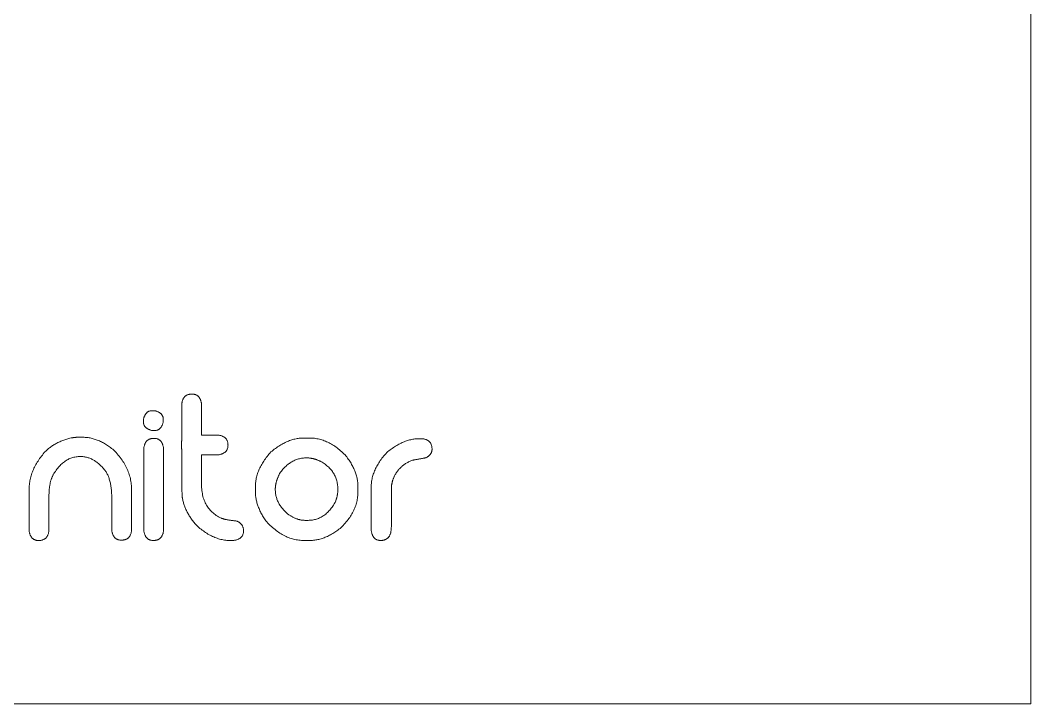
# Model space of a CAD drawing. Header units: metres. Extents: x -2538 to 7610, y -1082 to -498.
# Drawn here: x 284 to 367.6, y -1081.9 to -1025.3 of the extents above; entities that cross this region are included whole.
import ezdxf

# ---------------------------------------------------------------- set-up
doc = ezdxf.new("R2010")
doc.units = ezdxf.units.M
doc.linetypes.add('AUSGEZOGEN', pattern=[0])
doc.layers.add('Standard', color=7, linetype='AUSGEZOGEN', lineweight=25)

msp = doc.modelspace()

# ---------------------------------------------------------------- linework, layer by layer
at = {"layer": 'Standard', "color": 7, "linetype": 'AUSGEZOGEN', "lineweight": 13}
for points in [[(-194.443, -1081.873), (367.557, -1081.873), (367.557, -519.873), (-194.443, -519.873), (-194.443, -1081.873)], [(298.197, -1056.254), (298.242, -1056.255), (298.286, -1056.258), (298.328, -1056.262), (298.369, -1056.269), (298.409, -1056.277), (298.448, -1056.288), (298.485, -1056.3), (298.521, -1056.314), (298.556, -1056.33), (298.589, -1056.348), (298.621, -1056.368), (298.652, -1056.39), (298.682, -1056.413), (298.71, -1056.439), (298.737, -1056.466), (298.763, -1056.495), (298.788, -1056.526), (298.811, -1056.559), (298.833, -1056.594), (298.853, -1056.631), (298.873, -1056.669), (298.891, -1056.71), (298.908, -1056.752), (298.923, -1056.797), (298.938, -1056.843), (298.951, -1056.891), (298.963, -1056.941), (298.973, -1056.992), (298.982, -1057.046), (298.99, -1057.102), (298.99, -1057.11), (298.99, -1057.134), (298.99, -1057.173), (298.99, -1057.225), (298.99, -1057.29), (298.99, -1057.366), (298.99, -1057.452), (298.99, -1057.548), (298.99, -1057.651), (298.99, -1057.761), (298.99, -1057.877), (298.99, -1057.997), (298.99, -1058.12), (298.99, -1058.246), (298.99, -1058.373), (298.99, -1058.5), (298.99, -1058.626), (298.99, -1058.749), (298.99, -1058.87), (298.99, -1058.985), (298.99, -1059.095), (298.99, -1059.199), (298.99, -1059.294), (298.99, -1059.38), (298.99, -1059.456), (298.99, -1059.521), (298.99, -1059.573), (298.99, -1059.612), (298.99, -1059.636), (298.99, -1059.645), (298.995, -1059.645), (299.007, -1059.645), (299.028, -1059.645), (299.055, -1059.645), (299.089, -1059.645), (299.13, -1059.645), (299.175, -1059.645), (299.225, -1059.645), (299.28, -1059.645), (299.338, -1059.645), (299.398, -1059.645), (299.462, -1059.645), (299.527, -1059.645), (299.593, -1059.645), (299.66, -1059.645), (299.727, -1059.645), (299.793, -1059.645), (299.858, -1059.645), (299.922, -1059.645), (299.983, -1059.645), (300.041, -1059.645), (300.095, -1059.645), (300.145, -1059.645), (300.191, -1059.645), (300.231, -1059.645), (300.265, -1059.645), (300.292, -1059.645), (300.313, -1059.645), (300.326, -1059.645), (300.33, -1059.645), (300.386, -1059.651), (300.439, -1059.659), (300.491, -1059.669), (300.541, -1059.68), (300.589, -1059.693), (300.635, -1059.707), (300.679, -1059.722), (300.722, -1059.74), (300.762, -1059.758), (300.801, -1059.778), (300.838, -1059.8), (300.872, -1059.823), (300.905, -1059.847), (300.936, -1059.873), (300.966, -1059.901), (300.993, -1059.93), (301.018, -1059.96), (301.042, -1059.992), (301.064, -1060.026), (301.083, -1060.061), (301.101, -1060.097), (301.117, -1060.135), (301.131, -1060.175), (301.144, -1060.215), (301.154, -1060.258), (301.163, -1060.302), (301.169, -1060.347), (301.174, -1060.394), (301.177, -1060.442), (301.178, -1060.492), (301.177, -1060.537), (301.174, -1060.581), (301.169, -1060.623), (301.163, -1060.664), (301.154, -1060.704), (301.144, -1060.743), (301.131, -1060.78), (301.117, -1060.816), (301.101, -1060.851), (301.083, -1060.884), (301.064, -1060.916), (301.042, -1060.947), (301.018, -1060.977), (300.993, -1061.005), (300.966, -1061.032), (300.936, -1061.058), (300.905, -1061.083), (300.872, -1061.106), (300.838, -1061.128), (300.801, -1061.149), (300.762, -1061.168), (300.722, -1061.186), (300.679, -1061.203), (300.635, -1061.219), (300.589, -1061.233), (300.541, -1061.246), (300.491, -1061.258), (300.439, -1061.268), (300.386, -1061.277), (300.33, -1061.285), (300.326, -1061.285), (300.313, -1061.285), (300.292, -1061.285), (300.265, -1061.285), (300.231, -1061.285), (300.191, -1061.285), (300.145, -1061.285), (300.095, -1061.285), (300.041, -1061.285), (299.983, -1061.285), (299.922, -1061.285), (299.858, -1061.285), (299.793, -1061.285), (299.727, -1061.285), (299.66, -1061.285), (299.593, -1061.285), (299.527, -1061.285), (299.462, -1061.285), (299.398, -1061.285), (299.338, -1061.285), (299.28, -1061.285), (299.225, -1061.285), (299.175, -1061.285), (299.13, -1061.285), (299.089, -1061.285), (299.055, -1061.285), (299.028, -1061.285), (299.007, -1061.285), (298.995, -1061.285), (298.99, -1061.285), (298.99, -1061.293), (298.99, -1061.316), (298.99, -1061.353), (298.99, -1061.403), (298.99, -1061.465), (298.99, -1061.538), (298.99, -1061.621), (298.99, -1061.712), (298.99, -1061.811), (298.99, -1061.916), (298.99, -1062.027), (298.99, -1062.142), (298.99, -1062.26), (298.99, -1062.38), (298.99, -1062.502), (298.99, -1062.623), (298.99, -1062.744), (298.99, -1062.862), (298.99, -1062.977), (298.99, -1063.088), (298.99, -1063.193), (298.99, -1063.292), (298.99, -1063.383), (298.99, -1063.466), (298.99, -1063.539), (298.99, -1063.601), (298.99, -1063.651), (298.99, -1063.688), (298.99, -1063.711), (298.99, -1063.719), (298.992, -1063.854), (298.997, -1063.986), (299.006, -1064.115), (299.019, -1064.241), (299.035, -1064.364), (299.055, -1064.484), (299.078, -1064.602), (299.105, -1064.717), (299.135, -1064.828), (299.169, -1064.937), (299.207, -1065.043), (299.248, -1065.146), (299.293, -1065.246), (299.341, -1065.344), (299.393, -1065.438), (299.449, -1065.53), (299.508, -1065.618), (299.571, -1065.704), (299.637, -1065.787), (299.707, -1065.867), (299.781, -1065.944), (299.858, -1066.018), (299.938, -1066.089), (300.023, -1066.158), (300.11, -1066.223), (300.202, -1066.286), (300.297, -1066.346), (300.395, -1066.403), (300.498, -1066.457), (300.603, -1066.508), (300.628, -1066.519), (300.653, -1066.529), (300.68, -1066.54), (300.708, -1066.55), (300.738, -1066.56), (300.769, -1066.57), (300.801, -1066.58), (300.834, -1066.59), (300.868, -1066.599), (300.904, -1066.608), (300.941, -1066.617), (300.98, -1066.626), (301.019, -1066.635), (301.06, -1066.643), (301.102, -1066.651), (301.146, -1066.66), (301.191, -1066.667), (301.237, -1066.675), (301.284, -1066.683), (301.333, -1066.69), (301.383, -1066.697), (301.434, -1066.704), (301.486, -1066.711), (301.54, -1066.718), (301.595, -1066.724), (301.651, -1066.731), (301.708, -1066.737), (301.767, -1066.743), (301.827, -1066.748), (301.889, -1066.754), (301.926, -1066.77), (301.963, -1066.787), (301.998, -1066.805), (302.032, -1066.824), (302.064, -1066.843), (302.095, -1066.863), (302.125, -1066.884), (302.154, -1066.906), (302.181, -1066.928), (302.208, -1066.952), (302.232, -1066.975), (302.256, -1067), (302.278, -1067.026), (302.299, -1067.052), (302.319, -1067.079), (302.338, -1067.106), (302.355, -1067.135), (302.371, -1067.164), (302.386, -1067.194), (302.399, -1067.225), (302.411, -1067.256), (302.422, -1067.289), (302.432, -1067.322), (302.44, -1067.356), (302.447, -1067.39), (302.453, -1067.425), (302.457, -1067.462), (302.46, -1067.498), (302.462, -1067.536), (302.463, -1067.574), (302.462, -1067.619), (302.459, -1067.663), (302.454, -1067.705), (302.448, -1067.746), (302.439, -1067.786), (302.429, -1067.825), (302.417, -1067.862), (302.403, -1067.898), (302.386, -1067.933), (302.369, -1067.966), (302.349, -1067.998), (302.327, -1068.029), (302.304, -1068.059), (302.278, -1068.087), (302.251, -1068.114), (302.222, -1068.14), (302.191, -1068.165), (302.158, -1068.188), (302.123, -1068.21), (302.086, -1068.231), (302.047, -1068.25), (302.007, -1068.268), (301.965, -1068.285), (301.92, -1068.301), (301.874, -1068.315), (301.826, -1068.328), (301.776, -1068.34), (301.724, -1068.35), (301.671, -1068.359), (301.615, -1068.367), (301.614, -1068.367), (301.612, -1068.367), (301.609, -1068.367), (301.605, -1068.367), (301.599, -1068.367), (301.592, -1068.367), (301.585, -1068.367), (301.577, -1068.367), (301.568, -1068.367), (301.558, -1068.367), (301.549, -1068.367), (301.538, -1068.367), (301.528, -1068.367), (301.517, -1068.367), (301.506, -1068.367), (301.495, -1068.367), (301.484, -1068.367), (301.473, -1068.367), (301.463, -1068.367), (301.453, -1068.367), (301.444, -1068.367), (301.435, -1068.367), (301.427, -1068.367), (301.419, -1068.367), (301.413, -1068.367), (301.407, -1068.367), (301.403, -1068.367), (301.399, -1068.367), (301.397, -1068.367), (301.396, -1068.367), (301.294, -1068.366), (301.191, -1068.361), (301.089, -1068.354), (300.988, -1068.343), (300.887, -1068.33), (300.786, -1068.314), (300.686, -1068.294), (300.586, -1068.272), (300.487, -1068.247), (300.388, -1068.218), (300.289, -1068.187), (300.191, -1068.153), (300.093, -1068.116), (299.996, -1068.075), (299.899, -1068.032), (299.803, -1067.986), (299.707, -1067.937), (299.611, -1067.885), (299.516, -1067.83), (299.422, -1067.772), (299.327, -1067.711), (299.233, -1067.647), (299.14, -1067.58), (299.047, -1067.51), (298.954, -1067.437), (298.862, -1067.361), (298.771, -1067.282), (298.679, -1067.2), (298.588, -1067.115), (298.498, -1067.027), (298.438, -1066.957), (298.38, -1066.886), (298.323, -1066.815), (298.268, -1066.744), (298.215, -1066.672), (298.163, -1066.601), (298.113, -1066.529), (298.065, -1066.457), (298.018, -1066.385), (297.972, -1066.313), (297.929, -1066.241), (297.887, -1066.169), (297.846, -1066.096), (297.807, -1066.023), (297.77, -1065.951), (297.734, -1065.878), (297.7, -1065.805), (297.668, -1065.731), (297.637, -1065.658), (297.608, -1065.584), (297.58, -1065.51), (297.554, -1065.437), (297.53, -1065.363), (297.507, -1065.288), (297.486, -1065.214), (297.466, -1065.139), (297.448, -1065.065), (297.432, -1064.99), (297.417, -1064.915), (297.404, -1064.84), (297.401, -1064.797), (297.397, -1064.754), (297.394, -1064.71), (297.391, -1064.666), (297.387, -1064.622), (297.384, -1064.577), (297.382, -1064.533), (297.379, -1064.488), (297.376, -1064.442), (297.374, -1064.396), (297.371, -1064.35), (297.369, -1064.304), (297.367, -1064.257), (297.365, -1064.21), (297.363, -1064.163), (297.361, -1064.116), (297.36, -1064.068), (297.358, -1064.02), (297.357, -1063.971), (297.356, -1063.922), (297.354, -1063.873), (297.353, -1063.824), (297.352, -1063.774), (297.352, -1063.724), (297.351, -1063.674), (297.351, -1063.623), (297.35, -1063.572), (297.35, -1063.521), (297.35, -1063.47), (297.35, -1063.418), (297.35, -1063.41), (297.35, -1063.387), (297.35, -1063.351), (297.35, -1063.301), (297.35, -1063.24), (297.35, -1063.168), (297.35, -1063.086), (297.35, -1062.996), (297.35, -1062.898), (297.35, -1062.794), (297.35, -1062.685), (297.35, -1062.571), (297.35, -1062.454), (297.35, -1062.335), (297.35, -1062.215), (297.35, -1062.095), (297.35, -1061.976), (297.35, -1061.859), (297.35, -1061.745), (297.35, -1061.636), (297.35, -1061.532), (297.35, -1061.434), (297.35, -1061.344), (297.35, -1061.262), (297.35, -1061.19), (297.35, -1061.129), (297.35, -1061.079), (297.35, -1061.042), (297.35, -1061.02), (297.35, -1061.012), (297.35, -1060.988), (297.349, -1060.965), (297.349, -1060.942), (297.349, -1060.92), (297.349, -1060.898), (297.348, -1060.876), (297.348, -1060.855), (297.348, -1060.834), (297.347, -1060.813), (297.346, -1060.793), (297.346, -1060.773), (297.345, -1060.754), (297.344, -1060.735), (297.344, -1060.716), (297.343, -1060.697), (297.342, -1060.679), (297.341, -1060.662), (297.34, -1060.644), (297.338, -1060.627), (297.337, -1060.611), (297.336, -1060.594), (297.335, -1060.579), (297.333, -1060.563), (297.332, -1060.548), (297.33, -1060.533), (297.329, -1060.519), (297.327, -1060.505), (297.326, -1060.491), (297.324, -1060.478), (297.322, -1060.465), (297.324, -1060.452), (297.326, -1060.439), (297.327, -1060.425), (297.329, -1060.411), (297.33, -1060.397), (297.332, -1060.382), (297.333, -1060.367), (297.335, -1060.351), (297.336, -1060.335), (297.337, -1060.319), (297.338, -1060.302), (297.34, -1060.286), (297.341, -1060.268), (297.342, -1060.251), (297.343, -1060.232), (297.344, -1060.214), (297.344, -1060.195), (297.345, -1060.176), (297.346, -1060.157), (297.346, -1060.137), (297.347, -1060.116), (297.348, -1060.096), (297.348, -1060.075), (297.348, -1060.054), (297.349, -1060.032), (297.349, -1060.01), (297.349, -1059.987), (297.349, -1059.965), (297.35, -1059.942), (297.35, -1059.918), (297.35, -1059.909), (297.35, -1059.882), (297.35, -1059.839), (297.35, -1059.781), (297.35, -1059.709), (297.35, -1059.625), (297.35, -1059.53), (297.35, -1059.424), (297.35, -1059.31), (297.35, -1059.188), (297.35, -1059.06), (297.35, -1058.927), (297.35, -1058.79), (297.35, -1058.65), (297.35, -1058.51), (297.35, -1058.369), (297.35, -1058.23), (297.35, -1058.093), (297.35, -1057.96), (297.35, -1057.832), (297.35, -1057.71), (297.35, -1057.596), (297.35, -1057.49), (297.35, -1057.395), (297.35, -1057.31), (297.35, -1057.238), (297.35, -1057.18), (297.35, -1057.137), (297.35, -1057.111), (297.35, -1057.102), (297.356, -1057.046), (297.364, -1056.992), (297.374, -1056.941), (297.385, -1056.891), (297.398, -1056.843), (297.412, -1056.797), (297.427, -1056.752), (297.445, -1056.71), (297.463, -1056.669), (297.483, -1056.631), (297.505, -1056.594), (297.528, -1056.559), (297.552, -1056.526), (297.578, -1056.495), (297.606, -1056.466), (297.635, -1056.439), (297.665, -1056.413), (297.697, -1056.39), (297.731, -1056.368), (297.766, -1056.348), (297.802, -1056.33), (297.84, -1056.314), (297.88, -1056.3), (297.92, -1056.288), (297.963, -1056.277), (298.007, -1056.269), (298.052, -1056.262), (298.099, -1056.258), (298.147, -1056.255), (298.197, -1056.254)], [(294.895, -1057.628), (294.896, -1057.628), (294.898, -1057.628), (294.902, -1057.628), (294.906, -1057.628), (294.912, -1057.628), (294.918, -1057.628), (294.926, -1057.628), (294.934, -1057.628), (294.943, -1057.628), (294.952, -1057.628), (294.962, -1057.628), (294.972, -1057.628), (294.983, -1057.628), (294.994, -1057.628), (295.005, -1057.628), (295.016, -1057.628), (295.027, -1057.628), (295.037, -1057.628), (295.048, -1057.628), (295.057, -1057.628), (295.067, -1057.628), (295.076, -1057.628), (295.084, -1057.628), (295.091, -1057.628), (295.098, -1057.628), (295.104, -1057.628), (295.108, -1057.628), (295.111, -1057.628), (295.113, -1057.628), (295.114, -1057.628), (295.161, -1057.641), (295.206, -1057.654), (295.249, -1057.668), (295.291, -1057.683), (295.331, -1057.699), (295.37, -1057.715), (295.407, -1057.733), (295.443, -1057.751), (295.477, -1057.769), (295.509, -1057.789), (295.54, -1057.809), (295.569, -1057.83), (295.597, -1057.852), (295.623, -1057.875), (295.647, -1057.898), (295.67, -1057.922), (295.692, -1057.947), (295.711, -1057.972), (295.73, -1057.999), (295.746, -1058.026), (295.761, -1058.054), (295.775, -1058.082), (295.786, -1058.112), (295.797, -1058.142), (295.805, -1058.173), (295.812, -1058.205), (295.818, -1058.237), (295.822, -1058.27), (295.824, -1058.304), (295.825, -1058.339), (295.825, -1058.34), (295.825, -1058.342), (295.825, -1058.345), (295.825, -1058.35), (295.825, -1058.355), (295.825, -1058.362), (295.825, -1058.369), (295.825, -1058.377), (295.825, -1058.386), (295.825, -1058.396), (295.825, -1058.406), (295.825, -1058.416), (295.825, -1058.427), (295.825, -1058.437), (295.825, -1058.448), (295.825, -1058.459), (295.825, -1058.47), (295.825, -1058.481), (295.825, -1058.491), (295.825, -1058.501), (295.825, -1058.51), (295.825, -1058.519), (295.825, -1058.527), (295.825, -1058.535), (295.825, -1058.541), (295.825, -1058.547), (295.825, -1058.552), (295.825, -1058.555), (295.825, -1058.557), (295.825, -1058.558), (295.812, -1058.604), (295.799, -1058.649), (295.785, -1058.693), (295.77, -1058.735), (295.754, -1058.775), (295.738, -1058.814), (295.72, -1058.851), (295.702, -1058.886), (295.684, -1058.92), (295.664, -1058.953), (295.644, -1058.983), (295.623, -1059.013), (295.601, -1059.04), (295.578, -1059.066), (295.555, -1059.091), (295.531, -1059.114), (295.506, -1059.135), (295.481, -1059.155), (295.454, -1059.173), (295.427, -1059.19), (295.399, -1059.205), (295.371, -1059.218), (295.341, -1059.23), (295.311, -1059.24), (295.28, -1059.249), (295.249, -1059.256), (295.216, -1059.261), (295.183, -1059.265), (295.149, -1059.268), (295.114, -1059.269), (295.113, -1059.269), (295.111, -1059.269), (295.108, -1059.269), (295.104, -1059.269), (295.098, -1059.269), (295.091, -1059.269), (295.084, -1059.269), (295.076, -1059.269), (295.067, -1059.269), (295.057, -1059.269), (295.048, -1059.269), (295.037, -1059.269), (295.027, -1059.269), (295.016, -1059.269), (295.005, -1059.269), (294.994, -1059.269), (294.983, -1059.269), (294.972, -1059.269), (294.962, -1059.269), (294.952, -1059.269), (294.943, -1059.269), (294.934, -1059.269), (294.926, -1059.269), (294.918, -1059.269), (294.912, -1059.269), (294.906, -1059.269), (294.902, -1059.269), (294.898, -1059.269), (294.896, -1059.269), (294.895, -1059.269), (294.849, -1059.256), (294.804, -1059.242), (294.76, -1059.228), (294.718, -1059.213), (294.678, -1059.198), (294.639, -1059.181), (294.602, -1059.164), (294.567, -1059.146), (294.533, -1059.127), (294.5, -1059.108), (294.47, -1059.087), (294.44, -1059.066), (294.413, -1059.044), (294.387, -1059.022), (294.362, -1058.999), (294.339, -1058.975), (294.318, -1058.95), (294.298, -1058.924), (294.28, -1058.898), (294.263, -1058.871), (294.248, -1058.843), (294.235, -1058.814), (294.223, -1058.785), (294.213, -1058.755), (294.204, -1058.724), (294.197, -1058.692), (294.192, -1058.66), (294.188, -1058.626), (294.185, -1058.592), (294.184, -1058.558), (294.184, -1058.557), (294.184, -1058.555), (294.184, -1058.552), (294.184, -1058.547), (294.184, -1058.541), (294.184, -1058.535), (294.184, -1058.527), (294.184, -1058.519), (294.184, -1058.51), (294.184, -1058.501), (294.184, -1058.491), (294.184, -1058.481), (294.184, -1058.47), (294.184, -1058.459), (294.184, -1058.448), (294.184, -1058.437), (294.184, -1058.427), (294.184, -1058.416), (294.184, -1058.406), (294.184, -1058.396), (294.184, -1058.386), (294.184, -1058.377), (294.184, -1058.369), (294.184, -1058.362), (294.184, -1058.355), (294.184, -1058.35), (294.184, -1058.345), (294.184, -1058.342), (294.184, -1058.34), (294.184, -1058.339), (294.197, -1058.292), (294.211, -1058.247), (294.225, -1058.204), (294.24, -1058.162), (294.256, -1058.122), (294.272, -1058.083), (294.289, -1058.046), (294.307, -1058.01), (294.326, -1057.976), (294.345, -1057.944), (294.366, -1057.913), (294.387, -1057.884), (294.409, -1057.856), (294.431, -1057.83), (294.454, -1057.806), (294.479, -1057.783), (294.503, -1057.761), (294.529, -1057.742), (294.555, -1057.724), (294.582, -1057.707), (294.61, -1057.692), (294.639, -1057.678), (294.668, -1057.667), (294.698, -1057.656), (294.729, -1057.648), (294.761, -1057.641), (294.794, -1057.635), (294.827, -1057.631), (294.861, -1057.629), (294.895, -1057.628)], [(288.723, -1059.829), (288.724, -1059.829), (288.729, -1059.829), (288.736, -1059.829), (288.747, -1059.829), (288.759, -1059.829), (288.774, -1059.829), (288.79, -1059.829), (288.809, -1059.829), (288.829, -1059.829), (288.85, -1059.829), (288.873, -1059.829), (288.896, -1059.829), (288.92, -1059.829), (288.944, -1059.829), (288.969, -1059.829), (288.993, -1059.829), (289.018, -1059.829), (289.042, -1059.829), (289.065, -1059.829), (289.087, -1059.829), (289.108, -1059.829), (289.128, -1059.829), (289.147, -1059.829), (289.164, -1059.829), (289.178, -1059.829), (289.191, -1059.829), (289.201, -1059.829), (289.209, -1059.829), (289.213, -1059.829), (289.215, -1059.829), (289.296, -1059.83), (289.378, -1059.834), (289.46, -1059.84), (289.542, -1059.848), (289.625, -1059.859), (289.707, -1059.872), (289.79, -1059.887), (289.872, -1059.904), (289.955, -1059.924), (290.038, -1059.947), (290.121, -1059.972), (290.205, -1059.999), (290.288, -1060.028), (290.372, -1060.06), (290.456, -1060.094), (290.539, -1060.13), (290.624, -1060.169), (290.708, -1060.211), (290.792, -1060.254), (290.877, -1060.3), (290.961, -1060.348), (291.046, -1060.399), (291.131, -1060.452), (291.216, -1060.507), (291.302, -1060.565), (291.387, -1060.625), (291.473, -1060.687), (291.558, -1060.752), (291.644, -1060.819), (291.73, -1060.889), (291.827, -1060.99), (291.921, -1061.091), (292.011, -1061.194), (292.098, -1061.296), (292.182, -1061.4), (292.262, -1061.504), (292.339, -1061.608), (292.413, -1061.713), (292.483, -1061.819), (292.551, -1061.926), (292.615, -1062.032), (292.675, -1062.14), (292.733, -1062.248), (292.787, -1062.357), (292.838, -1062.466), (292.885, -1062.576), (292.93, -1062.686), (292.971, -1062.798), (293.008, -1062.909), (293.043, -1063.021), (293.074, -1063.134), (293.102, -1063.248), (293.127, -1063.362), (293.148, -1063.476), (293.166, -1063.592), (293.181, -1063.708), (293.192, -1063.824), (293.2, -1063.941), (293.205, -1064.059), (293.207, -1064.177), (293.207, -1064.188), (293.207, -1064.219), (293.207, -1064.27), (293.207, -1064.339), (293.207, -1064.424), (293.207, -1064.524), (293.207, -1064.638), (293.207, -1064.763), (293.207, -1064.899), (293.207, -1065.043), (293.207, -1065.195), (293.207, -1065.353), (293.207, -1065.516), (293.207, -1065.681), (293.207, -1065.848), (293.207, -1066.015), (293.207, -1066.18), (293.207, -1066.343), (293.207, -1066.501), (293.207, -1066.653), (293.207, -1066.798), (293.207, -1066.933), (293.207, -1067.059), (293.207, -1067.172), (293.207, -1067.272), (293.207, -1067.357), (293.207, -1067.426), (293.207, -1067.477), (293.207, -1067.509), (293.207, -1067.52), (293.2, -1067.573), (293.192, -1067.625), (293.183, -1067.675), (293.171, -1067.724), (293.159, -1067.77), (293.145, -1067.815), (293.129, -1067.858), (293.112, -1067.899), (293.093, -1067.938), (293.073, -1067.975), (293.052, -1068.011), (293.029, -1068.045), (293.004, -1068.076), (292.978, -1068.107), (292.951, -1068.135), (292.922, -1068.161), (292.891, -1068.186), (292.859, -1068.209), (292.826, -1068.23), (292.791, -1068.249), (292.754, -1068.266), (292.716, -1068.282), (292.677, -1068.295), (292.636, -1068.307), (292.594, -1068.317), (292.55, -1068.325), (292.504, -1068.332), (292.458, -1068.336), (292.409, -1068.339), (292.359, -1068.34), (292.314, -1068.339), (292.271, -1068.336), (292.228, -1068.332), (292.187, -1068.325), (292.147, -1068.317), (292.109, -1068.307), (292.072, -1068.295), (292.036, -1068.282), (292.001, -1068.266), (291.967, -1068.249), (291.935, -1068.23), (291.904, -1068.209), (291.875, -1068.186), (291.846, -1068.161), (291.819, -1068.135), (291.793, -1068.107), (291.769, -1068.076), (291.746, -1068.045), (291.724, -1068.011), (291.703, -1067.975), (291.684, -1067.938), (291.665, -1067.899), (291.649, -1067.858), (291.633, -1067.815), (291.619, -1067.77), (291.606, -1067.724), (291.594, -1067.675), (291.583, -1067.625), (291.574, -1067.573), (291.566, -1067.52), (291.566, -1067.511), (291.566, -1067.486), (291.566, -1067.447), (291.566, -1067.393), (291.566, -1067.327), (291.566, -1067.249), (291.566, -1067.161), (291.566, -1067.064), (291.566, -1066.958), (291.566, -1066.846), (291.566, -1066.728), (291.566, -1066.605), (291.566, -1066.479), (291.566, -1066.35), (291.566, -1066.221), (291.566, -1066.091), (291.566, -1065.963), (291.566, -1065.836), (291.566, -1065.714), (291.566, -1065.595), (291.566, -1065.483), (291.566, -1065.378), (291.566, -1065.28), (291.566, -1065.192), (291.566, -1065.114), (291.566, -1065.048), (291.566, -1064.995), (291.566, -1064.955), (291.566, -1064.93), (291.566, -1064.922), (291.566, -1064.809), (291.564, -1064.698), (291.56, -1064.59), (291.555, -1064.484), (291.549, -1064.379), (291.541, -1064.277), (291.532, -1064.178), (291.522, -1064.08), (291.51, -1063.985), (291.496, -1063.891), (291.482, -1063.8), (291.466, -1063.711), (291.448, -1063.624), (291.429, -1063.54), (291.409, -1063.457), (291.388, -1063.377), (291.364, -1063.299), (291.34, -1063.223), (291.314, -1063.149), (291.287, -1063.078), (291.258, -1063.008), (291.228, -1062.941), (291.197, -1062.876), (291.164, -1062.813), (291.13, -1062.753), (291.094, -1062.694), (291.057, -1062.638), (291.019, -1062.583), (290.979, -1062.531), (290.937, -1062.481), (290.879, -1062.412), (290.821, -1062.345), (290.762, -1062.28), (290.702, -1062.218), (290.642, -1062.158), (290.581, -1062.1), (290.52, -1062.045), (290.458, -1061.992), (290.396, -1061.941), (290.333, -1061.893), (290.27, -1061.847), (290.206, -1061.803), (290.141, -1061.762), (290.077, -1061.723), (290.011, -1061.687), (289.945, -1061.653), (289.879, -1061.621), (289.812, -1061.591), (289.745, -1061.564), (289.677, -1061.54), (289.608, -1061.517), (289.539, -1061.497), (289.47, -1061.48), (289.4, -1061.464), (289.329, -1061.451), (289.258, -1061.441), (289.187, -1061.432), (289.114, -1061.427), (289.042, -1061.423), (288.969, -1061.422), (288.878, -1061.424), (288.788, -1061.429), (288.699, -1061.437), (288.611, -1061.449), (288.525, -1061.464), (288.439, -1061.482), (288.355, -1061.504), (288.272, -1061.529), (288.19, -1061.558), (288.109, -1061.59), (288.029, -1061.625), (287.95, -1061.664), (287.873, -1061.706), (287.796, -1061.751), (287.721, -1061.8), (287.647, -1061.852), (287.574, -1061.907), (287.502, -1061.966), (287.431, -1062.028), (287.361, -1062.093), (287.293, -1062.162), (287.225, -1062.234), (287.159, -1062.31), (287.094, -1062.389), (287.03, -1062.471), (286.967, -1062.557), (286.905, -1062.646), (286.844, -1062.738), (286.785, -1062.834), (286.726, -1062.933), (286.703, -1062.973), (286.681, -1063.016), (286.659, -1063.06), (286.638, -1063.105), (286.618, -1063.152), (286.599, -1063.2), (286.58, -1063.25), (286.562, -1063.302), (286.545, -1063.354), (286.529, -1063.409), (286.514, -1063.465), (286.499, -1063.522), (286.485, -1063.581), (286.472, -1063.641), (286.46, -1063.703), (286.448, -1063.767), (286.438, -1063.832), (286.428, -1063.898), (286.419, -1063.966), (286.411, -1064.036), (286.403, -1064.106), (286.396, -1064.179), (286.39, -1064.253), (286.385, -1064.328), (286.381, -1064.405), (286.377, -1064.484), (286.375, -1064.564), (286.373, -1064.645), (286.371, -1064.728), (286.371, -1064.813), (286.371, -1064.821), (286.371, -1064.847), (286.371, -1064.889), (286.371, -1064.945), (286.371, -1065.015), (286.371, -1065.097), (286.371, -1065.19), (286.371, -1065.292), (286.371, -1065.403), (286.371, -1065.521), (286.371, -1065.646), (286.371, -1065.775), (286.371, -1065.908), (286.371, -1066.043), (286.371, -1066.18), (286.371, -1066.316), (286.371, -1066.452), (286.371, -1066.584), (286.371, -1066.714), (286.371, -1066.838), (286.371, -1066.956), (286.371, -1067.067), (286.371, -1067.17), (286.371, -1067.263), (286.371, -1067.344), (286.371, -1067.414), (286.371, -1067.47), (286.371, -1067.512), (286.371, -1067.538), (286.371, -1067.547), (286.364, -1067.601), (286.356, -1067.653), (286.347, -1067.703), (286.335, -1067.751), (286.323, -1067.798), (286.309, -1067.842), (286.293, -1067.885), (286.276, -1067.926), (286.257, -1067.965), (286.237, -1068.003), (286.216, -1068.038), (286.193, -1068.072), (286.168, -1068.104), (286.142, -1068.134), (286.115, -1068.162), (286.086, -1068.189), (286.055, -1068.213), (286.023, -1068.236), (285.99, -1068.257), (285.955, -1068.276), (285.918, -1068.293), (285.88, -1068.309), (285.841, -1068.323), (285.8, -1068.334), (285.758, -1068.344), (285.714, -1068.353), (285.668, -1068.359), (285.622, -1068.364), (285.573, -1068.366), (285.523, -1068.367), (285.478, -1068.366), (285.435, -1068.364), (285.392, -1068.359), (285.351, -1068.353), (285.311, -1068.344), (285.273, -1068.334), (285.236, -1068.323), (285.2, -1068.309), (285.165, -1068.293), (285.131, -1068.276), (285.099, -1068.257), (285.068, -1068.236), (285.039, -1068.213), (285.01, -1068.189), (284.983, -1068.162), (284.958, -1068.134), (284.933, -1068.104), (284.91, -1068.072), (284.888, -1068.038), (284.867, -1068.003), (284.848, -1067.965), (284.83, -1067.926), (284.813, -1067.885), (284.797, -1067.842), (284.783, -1067.798), (284.77, -1067.751), (284.758, -1067.703), (284.748, -1067.653), (284.738, -1067.601), (284.73, -1067.547), (284.73, -1067.536), (284.73, -1067.504), (284.73, -1067.452), (284.73, -1067.382), (284.73, -1067.295), (284.73, -1067.194), (284.73, -1067.078), (284.73, -1066.951), (284.73, -1066.813), (284.73, -1066.666), (284.73, -1066.512), (284.73, -1066.351), (284.73, -1066.186), (284.73, -1066.018), (284.73, -1065.848), (284.73, -1065.679), (284.73, -1065.51), (284.73, -1065.345), (284.73, -1065.185), (284.73, -1065.03), (284.73, -1064.883), (284.73, -1064.745), (284.73, -1064.618), (284.73, -1064.503), (284.73, -1064.401), (284.73, -1064.315), (284.73, -1064.245), (284.73, -1064.193), (284.73, -1064.161), (284.73, -1064.149), (284.732, -1064.044), (284.736, -1063.939), (284.743, -1063.835), (284.753, -1063.73), (284.765, -1063.626), (284.781, -1063.522), (284.799, -1063.419), (284.82, -1063.315), (284.844, -1063.212), (284.87, -1063.109), (284.9, -1063.006), (284.932, -1062.904), (284.967, -1062.801), (285.004, -1062.699), (285.045, -1062.598), (285.088, -1062.496), (285.134, -1062.395), (285.183, -1062.294), (285.235, -1062.193), (285.289, -1062.093), (285.347, -1061.992), (285.407, -1061.892), (285.47, -1061.793), (285.535, -1061.693), (285.604, -1061.594), (285.675, -1061.495), (285.749, -1061.396), (285.826, -1061.297), (285.906, -1061.199), (285.988, -1061.101), (286.045, -1061.042), (286.103, -1060.984), (286.162, -1060.927), (286.222, -1060.872), (286.283, -1060.818), (286.346, -1060.765), (286.41, -1060.714), (286.475, -1060.664), (286.541, -1060.615), (286.608, -1060.567), (286.676, -1060.521), (286.746, -1060.476), (286.817, -1060.432), (286.889, -1060.39), (286.962, -1060.349), (287.037, -1060.309), (287.112, -1060.27), (287.189, -1060.233), (287.267, -1060.197), (287.346, -1060.162), (287.427, -1060.128), (287.508, -1060.096), (287.591, -1060.065), (287.675, -1060.035), (287.76, -1060.007), (287.846, -1059.98), (287.934, -1059.954), (288.022, -1059.929), (288.112, -1059.906), (288.203, -1059.884), (288.225, -1059.88), (288.246, -1059.877), (288.267, -1059.873), (288.288, -1059.87), (288.309, -1059.867), (288.329, -1059.864), (288.349, -1059.861), (288.368, -1059.858), (288.388, -1059.856), (288.407, -1059.853), (288.425, -1059.851), (288.444, -1059.849), (288.462, -1059.847), (288.48, -1059.845), (288.497, -1059.843), (288.514, -1059.841), (288.531, -1059.839), (288.548, -1059.838), (288.564, -1059.836), (288.58, -1059.835), (288.596, -1059.834), (288.611, -1059.833), (288.626, -1059.832), (288.641, -1059.831), (288.655, -1059.831), (288.669, -1059.83), (288.683, -1059.83), (288.696, -1059.829), (288.71, -1059.829), (288.723, -1059.829)], [(295.059, -1059.918), (295.104, -1059.919), (295.148, -1059.922), (295.19, -1059.926), (295.232, -1059.933), (295.271, -1059.942), (295.31, -1059.952), (295.347, -1059.964), (295.383, -1059.978), (295.418, -1059.994), (295.451, -1060.012), (295.484, -1060.032), (295.514, -1060.054), (295.544, -1060.077), (295.572, -1060.103), (295.6, -1060.13), (295.625, -1060.159), (295.65, -1060.19), (295.673, -1060.223), (295.695, -1060.258), (295.716, -1060.295), (295.735, -1060.333), (295.753, -1060.374), (295.77, -1060.416), (295.786, -1060.461), (295.8, -1060.507), (295.813, -1060.555), (295.825, -1060.605), (295.835, -1060.656), (295.845, -1060.71), (295.852, -1060.766), (295.852, -1060.788), (295.852, -1060.852), (295.852, -1060.955), (295.852, -1061.094), (295.852, -1061.266), (295.852, -1061.468), (295.852, -1061.697), (295.852, -1061.95), (295.852, -1062.225), (295.852, -1062.517), (295.852, -1062.824), (295.852, -1063.143), (295.852, -1063.471), (295.852, -1063.805), (295.852, -1064.143), (295.852, -1064.48), (295.852, -1064.814), (295.852, -1065.142), (295.852, -1065.461), (295.852, -1065.769), (295.852, -1066.061), (295.852, -1066.335), (295.852, -1066.588), (295.852, -1066.817), (295.852, -1067.019), (295.852, -1067.191), (295.852, -1067.33), (295.852, -1067.434), (295.852, -1067.498), (295.852, -1067.52), (295.846, -1067.575), (295.838, -1067.629), (295.828, -1067.681), (295.817, -1067.73), (295.804, -1067.779), (295.79, -1067.825), (295.775, -1067.869), (295.758, -1067.911), (295.739, -1067.952), (295.719, -1067.99), (295.697, -1068.027), (295.674, -1068.062), (295.65, -1068.095), (295.624, -1068.126), (295.596, -1068.155), (295.567, -1068.183), (295.537, -1068.208), (295.505, -1068.232), (295.471, -1068.253), (295.436, -1068.273), (295.4, -1068.291), (295.362, -1068.307), (295.322, -1068.321), (295.282, -1068.333), (295.239, -1068.344), (295.195, -1068.352), (295.15, -1068.359), (295.103, -1068.363), (295.055, -1068.366), (295.005, -1068.367), (294.96, -1068.366), (294.916, -1068.363), (294.874, -1068.359), (294.833, -1068.352), (294.793, -1068.344), (294.754, -1068.333), (294.717, -1068.321), (294.681, -1068.307), (294.646, -1068.291), (294.613, -1068.273), (294.581, -1068.253), (294.55, -1068.232), (294.52, -1068.208), (294.492, -1068.183), (294.465, -1068.155), (294.439, -1068.126), (294.414, -1068.095), (294.391, -1068.062), (294.369, -1068.027), (294.349, -1067.99), (294.329, -1067.952), (294.311, -1067.911), (294.294, -1067.869), (294.279, -1067.825), (294.264, -1067.779), (294.251, -1067.73), (294.239, -1067.681), (294.229, -1067.629), (294.22, -1067.575), (294.212, -1067.52), (294.212, -1067.498), (294.212, -1067.434), (294.212, -1067.33), (294.212, -1067.191), (294.212, -1067.019), (294.212, -1066.817), (294.212, -1066.588), (294.212, -1066.335), (294.212, -1066.061), (294.212, -1065.769), (294.212, -1065.461), (294.212, -1065.142), (294.212, -1064.814), (294.212, -1064.48), (294.212, -1064.143), (294.212, -1063.805), (294.212, -1063.471), (294.212, -1063.143), (294.212, -1062.824), (294.212, -1062.517), (294.212, -1062.225), (294.212, -1061.95), (294.212, -1061.697), (294.212, -1061.468), (294.212, -1061.266), (294.212, -1061.094), (294.212, -1060.955), (294.212, -1060.852), (294.212, -1060.788), (294.212, -1060.766), (294.218, -1060.71), (294.227, -1060.656), (294.236, -1060.605), (294.247, -1060.555), (294.26, -1060.507), (294.274, -1060.461), (294.29, -1060.416), (294.307, -1060.374), (294.325, -1060.333), (294.345, -1060.295), (294.367, -1060.258), (294.39, -1060.223), (294.415, -1060.19), (294.441, -1060.159), (294.468, -1060.13), (294.497, -1060.103), (294.528, -1060.077), (294.56, -1060.054), (294.593, -1060.032), (294.628, -1060.012), (294.664, -1059.994), (294.702, -1059.978), (294.742, -1059.964), (294.783, -1059.952), (294.825, -1059.942), (294.869, -1059.933), (294.914, -1059.926), (294.961, -1059.922), (295.01, -1059.919), (295.059, -1059.918)], [(307.412, -1059.891), (307.414, -1059.891), (307.418, -1059.891), (307.426, -1059.891), (307.436, -1059.891), (307.448, -1059.891), (307.463, -1059.891), (307.48, -1059.891), (307.498, -1059.891), (307.518, -1059.891), (307.54, -1059.891), (307.562, -1059.891), (307.585, -1059.891), (307.609, -1059.891), (307.634, -1059.891), (307.658, -1059.891), (307.683, -1059.891), (307.707, -1059.891), (307.731, -1059.891), (307.754, -1059.891), (307.777, -1059.891), (307.798, -1059.891), (307.818, -1059.891), (307.836, -1059.891), (307.853, -1059.891), (307.868, -1059.891), (307.88, -1059.891), (307.89, -1059.891), (307.898, -1059.891), (307.903, -1059.891), (307.904, -1059.891), (308.009, -1059.892), (308.114, -1059.897), (308.218, -1059.905), (308.322, -1059.915), (308.425, -1059.929), (308.528, -1059.946), (308.63, -1059.967), (308.732, -1059.99), (308.833, -1060.016), (308.934, -1060.046), (309.035, -1060.078), (309.135, -1060.114), (309.234, -1060.153), (309.333, -1060.194), (309.432, -1060.239), (309.53, -1060.287), (309.628, -1060.338), (309.725, -1060.393), (309.822, -1060.45), (309.919, -1060.51), (310.014, -1060.574), (310.11, -1060.641), (310.205, -1060.71), (310.3, -1060.783), (310.394, -1060.859), (310.487, -1060.938), (310.58, -1061.02), (310.673, -1061.105), (310.766, -1061.194), (310.857, -1061.285), (310.927, -1061.372), (310.995, -1061.458), (311.06, -1061.545), (311.123, -1061.632), (311.183, -1061.719), (311.241, -1061.806), (311.297, -1061.893), (311.35, -1061.98), (311.401, -1062.067), (311.45, -1062.154), (311.496, -1062.241), (311.54, -1062.329), (311.581, -1062.416), (311.62, -1062.503), (311.657, -1062.591), (311.692, -1062.678), (311.724, -1062.766), (311.753, -1062.854), (311.78, -1062.941), (311.805, -1063.029), (311.828, -1063.117), (311.848, -1063.205), (311.866, -1063.293), (311.881, -1063.381), (311.894, -1063.469), (311.905, -1063.557), (311.913, -1063.645), (311.919, -1063.733), (311.923, -1063.822), (311.924, -1063.91), (311.924, -1063.912), (311.924, -1063.916), (311.924, -1063.922), (311.924, -1063.931), (311.924, -1063.943), (311.924, -1063.956), (311.924, -1063.971), (311.924, -1063.987), (311.924, -1064.005), (311.924, -1064.024), (311.924, -1064.044), (311.924, -1064.064), (311.924, -1064.085), (311.924, -1064.107), (311.924, -1064.129), (311.924, -1064.151), (311.924, -1064.172), (311.924, -1064.194), (311.924, -1064.214), (311.924, -1064.234), (311.924, -1064.253), (311.924, -1064.271), (311.924, -1064.287), (311.924, -1064.302), (311.924, -1064.315), (311.924, -1064.326), (311.924, -1064.335), (311.924, -1064.342), (311.924, -1064.346), (311.924, -1064.348), (311.922, -1064.452), (311.918, -1064.556), (311.91, -1064.659), (311.899, -1064.762), (311.885, -1064.864), (311.868, -1064.967), (311.848, -1065.068), (311.825, -1065.17), (311.798, -1065.271), (311.769, -1065.371), (311.736, -1065.472), (311.701, -1065.571), (311.662, -1065.671), (311.62, -1065.77), (311.575, -1065.869), (311.527, -1065.967), (311.476, -1066.065), (311.422, -1066.162), (311.364, -1066.259), (311.304, -1066.356), (311.24, -1066.452), (311.174, -1066.548), (311.104, -1066.643), (311.031, -1066.739), (310.955, -1066.833), (310.876, -1066.928), (310.794, -1067.021), (310.709, -1067.115), (310.621, -1067.208), (310.529, -1067.301), (310.442, -1067.371), (310.355, -1067.438), (310.268, -1067.503), (310.181, -1067.566), (310.094, -1067.627), (310.006, -1067.685), (309.919, -1067.74), (309.832, -1067.794), (309.744, -1067.845), (309.657, -1067.893), (309.57, -1067.939), (309.482, -1067.983), (309.395, -1068.025), (309.308, -1068.064), (309.22, -1068.101), (309.133, -1068.135), (309.045, -1068.167), (308.957, -1068.197), (308.87, -1068.224), (308.782, -1068.249), (308.694, -1068.271), (308.607, -1068.291), (308.519, -1068.309), (308.431, -1068.325), (308.344, -1068.338), (308.256, -1068.348), (308.168, -1068.357), (308.08, -1068.362), (307.992, -1068.366), (307.904, -1068.367), (307.903, -1068.367), (307.899, -1068.367), (307.892, -1068.367), (307.883, -1068.367), (307.872, -1068.367), (307.859, -1068.367), (307.844, -1068.367), (307.827, -1068.367), (307.81, -1068.367), (307.791, -1068.367), (307.771, -1068.367), (307.75, -1068.367), (307.729, -1068.367), (307.707, -1068.367), (307.685, -1068.367), (307.664, -1068.367), (307.642, -1068.367), (307.621, -1068.367), (307.6, -1068.367), (307.58, -1068.367), (307.561, -1068.367), (307.543, -1068.367), (307.527, -1068.367), (307.512, -1068.367), (307.499, -1068.367), (307.488, -1068.367), (307.479, -1068.367), (307.472, -1068.367), (307.468, -1068.367), (307.467, -1068.367), (307.358, -1068.366), (307.249, -1068.36), (307.141, -1068.352), (307.033, -1068.34), (306.925, -1068.325), (306.818, -1068.306), (306.712, -1068.284), (306.605, -1068.258), (306.5, -1068.229), (306.394, -1068.197), (306.289, -1068.161), (306.185, -1068.122), (306.081, -1068.08), (305.977, -1068.034), (305.874, -1067.984), (305.771, -1067.932), (305.669, -1067.876), (305.567, -1067.816), (305.465, -1067.753), (305.364, -1067.687), (305.264, -1067.617), (305.163, -1067.544), (305.064, -1067.467), (304.964, -1067.387), (304.865, -1067.304), (304.767, -1067.217), (304.669, -1067.127), (304.571, -1067.033), (304.474, -1066.936), (304.377, -1066.836), (304.316, -1066.749), (304.257, -1066.663), (304.2, -1066.576), (304.146, -1066.49), (304.093, -1066.405), (304.042, -1066.32), (303.994, -1066.235), (303.947, -1066.15), (303.903, -1066.066), (303.86, -1065.982), (303.82, -1065.899), (303.782, -1065.815), (303.746, -1065.733), (303.712, -1065.65), (303.68, -1065.568), (303.65, -1065.486), (303.622, -1065.404), (303.596, -1065.323), (303.572, -1065.242), (303.551, -1065.162), (303.531, -1065.082), (303.513, -1065.002), (303.498, -1064.922), (303.484, -1064.843), (303.473, -1064.764), (303.464, -1064.686), (303.456, -1064.608), (303.451, -1064.53), (303.448, -1064.452), (303.447, -1064.375), (303.447, -1064.373), (303.447, -1064.369), (303.447, -1064.361), (303.447, -1064.351), (303.447, -1064.339), (303.447, -1064.324), (303.447, -1064.307), (303.447, -1064.289), (303.447, -1064.269), (303.447, -1064.247), (303.447, -1064.225), (303.447, -1064.202), (303.447, -1064.178), (303.447, -1064.154), (303.447, -1064.129), (303.447, -1064.104), (303.447, -1064.08), (303.447, -1064.056), (303.447, -1064.033), (303.447, -1064.01), (303.447, -1063.989), (303.447, -1063.969), (303.447, -1063.951), (303.447, -1063.934), (303.447, -1063.919), (303.447, -1063.907), (303.447, -1063.897), (303.447, -1063.889), (303.447, -1063.884), (303.447, -1063.883), (303.449, -1063.787), (303.453, -1063.692), (303.46, -1063.596), (303.47, -1063.501), (303.483, -1063.405), (303.499, -1063.31), (303.517, -1063.214), (303.539, -1063.119), (303.563, -1063.024), (303.59, -1062.929), (303.62, -1062.834), (303.653, -1062.739), (303.688, -1062.644), (303.727, -1062.549), (303.768, -1062.454), (303.813, -1062.359), (303.86, -1062.265), (303.91, -1062.17), (303.963, -1062.076), (304.018, -1061.981), (304.077, -1061.887), (304.138, -1061.792), (304.203, -1061.698), (304.27, -1061.604), (304.34, -1061.509), (304.412, -1061.415), (304.488, -1061.321), (304.567, -1061.227), (304.648, -1061.133), (304.732, -1061.039), (304.824, -1060.964), (304.916, -1060.891), (305.008, -1060.821), (305.099, -1060.753), (305.19, -1060.688), (305.281, -1060.626), (305.372, -1060.566), (305.463, -1060.508), (305.553, -1060.453), (305.644, -1060.401), (305.734, -1060.351), (305.824, -1060.304), (305.914, -1060.259), (306.003, -1060.217), (306.093, -1060.178), (306.182, -1060.141), (306.271, -1060.106), (306.36, -1060.074), (306.449, -1060.045), (306.537, -1060.018), (306.625, -1059.994), (306.714, -1059.972), (306.801, -1059.953), (306.889, -1059.937), (306.977, -1059.923), (307.064, -1059.911), (307.151, -1059.902), (307.239, -1059.896), (307.325, -1059.892), (307.412, -1059.891)], [(316.982, -1059.945), (316.983, -1059.945), (316.985, -1059.945), (316.988, -1059.945), (316.993, -1059.945), (316.999, -1059.945), (317.005, -1059.945), (317.013, -1059.945), (317.021, -1059.945), (317.03, -1059.945), (317.039, -1059.945), (317.049, -1059.945), (317.059, -1059.945), (317.07, -1059.945), (317.081, -1059.945), (317.092, -1059.945), (317.103, -1059.945), (317.113, -1059.945), (317.124, -1059.945), (317.134, -1059.945), (317.144, -1059.945), (317.154, -1059.945), (317.163, -1059.945), (317.171, -1059.945), (317.178, -1059.945), (317.185, -1059.945), (317.19, -1059.945), (317.195, -1059.945), (317.198, -1059.945), (317.2, -1059.945), (317.201, -1059.945), (317.257, -1059.952), (317.31, -1059.96), (317.362, -1059.97), (317.412, -1059.981), (317.46, -1059.994), (317.506, -1060.008), (317.55, -1060.023), (317.593, -1060.04), (317.633, -1060.059), (317.672, -1060.079), (317.709, -1060.101), (317.744, -1060.124), (317.776, -1060.148), (317.808, -1060.174), (317.837, -1060.202), (317.864, -1060.231), (317.89, -1060.261), (317.913, -1060.293), (317.935, -1060.327), (317.955, -1060.362), (317.972, -1060.398), (317.988, -1060.436), (318.003, -1060.475), (318.015, -1060.516), (318.025, -1060.559), (318.034, -1060.603), (318.04, -1060.648), (318.045, -1060.695), (318.048, -1060.743), (318.049, -1060.793), (318.048, -1060.827), (318.046, -1060.86), (318.043, -1060.893), (318.039, -1060.925), (318.034, -1060.956), (318.027, -1060.987), (318.019, -1061.017), (318.01, -1061.046), (318, -1061.075), (317.988, -1061.103), (317.975, -1061.13), (317.961, -1061.157), (317.946, -1061.183), (317.93, -1061.209), (317.912, -1061.234), (317.893, -1061.258), (317.873, -1061.282), (317.852, -1061.305), (317.829, -1061.327), (317.806, -1061.349), (317.781, -1061.37), (317.755, -1061.391), (317.727, -1061.41), (317.699, -1061.43), (317.669, -1061.448), (317.638, -1061.466), (317.606, -1061.483), (317.572, -1061.5), (317.538, -1061.516), (317.502, -1061.531), (317.498, -1061.532), (317.488, -1061.534), (317.472, -1061.537), (317.45, -1061.541), (317.423, -1061.545), (317.391, -1061.551), (317.355, -1061.558), (317.315, -1061.565), (317.272, -1061.573), (317.225, -1061.581), (317.177, -1061.59), (317.127, -1061.599), (317.075, -1061.608), (317.022, -1061.617), (316.969, -1061.627), (316.915, -1061.637), (316.863, -1061.646), (316.811, -1061.655), (316.76, -1061.664), (316.712, -1061.673), (316.666, -1061.681), (316.623, -1061.689), (316.583, -1061.696), (316.546, -1061.703), (316.514, -1061.709), (316.487, -1061.713), (316.465, -1061.717), (316.449, -1061.72), (316.439, -1061.722), (316.435, -1061.723), (316.367, -1061.749), (316.3, -1061.777), (316.234, -1061.806), (316.17, -1061.837), (316.106, -1061.869), (316.044, -1061.902), (315.983, -1061.937), (315.923, -1061.972), (315.864, -1062.009), (315.807, -1062.048), (315.75, -1062.087), (315.695, -1062.128), (315.641, -1062.171), (315.588, -1062.214), (315.537, -1062.259), (315.486, -1062.305), (315.437, -1062.353), (315.389, -1062.402), (315.342, -1062.452), (315.296, -1062.503), (315.252, -1062.556), (315.208, -1062.61), (315.166, -1062.666), (315.125, -1062.722), (315.085, -1062.78), (315.047, -1062.84), (315.009, -1062.9), (314.973, -1062.962), (314.938, -1063.025), (314.904, -1063.09), (314.89, -1063.127), (314.876, -1063.163), (314.863, -1063.199), (314.85, -1063.235), (314.837, -1063.271), (314.825, -1063.306), (314.814, -1063.342), (314.803, -1063.376), (314.793, -1063.411), (314.783, -1063.445), (314.773, -1063.479), (314.764, -1063.513), (314.756, -1063.547), (314.748, -1063.58), (314.74, -1063.613), (314.733, -1063.646), (314.727, -1063.678), (314.72, -1063.71), (314.715, -1063.742), (314.71, -1063.773), (314.705, -1063.805), (314.701, -1063.836), (314.697, -1063.867), (314.694, -1063.897), (314.692, -1063.927), (314.689, -1063.957), (314.688, -1063.987), (314.686, -1064.016), (314.686, -1064.045), (314.685, -1064.074), (314.685, -1064.084), (314.685, -1064.113), (314.685, -1064.16), (314.685, -1064.223), (314.685, -1064.301), (314.685, -1064.393), (314.685, -1064.497), (314.685, -1064.611), (314.685, -1064.736), (314.685, -1064.868), (314.685, -1065.008), (314.685, -1065.152), (314.685, -1065.301), (314.685, -1065.453), (314.685, -1065.606), (314.685, -1065.758), (314.685, -1065.91), (314.685, -1066.059), (314.685, -1066.203), (314.685, -1066.343), (314.685, -1066.475), (314.685, -1066.6), (314.685, -1066.714), (314.685, -1066.818), (314.685, -1066.91), (314.685, -1066.988), (314.685, -1067.051), (314.685, -1067.098), (314.685, -1067.127), (314.685, -1067.137), (314.685, -1067.194), (314.684, -1067.249), (314.682, -1067.304), (314.679, -1067.356), (314.676, -1067.407), (314.671, -1067.457), (314.666, -1067.505), (314.66, -1067.552), (314.653, -1067.597), (314.646, -1067.641), (314.638, -1067.683), (314.629, -1067.724), (314.619, -1067.763), (314.608, -1067.801), (314.597, -1067.837), (314.584, -1067.872), (314.571, -1067.905), (314.557, -1067.937), (314.543, -1067.968), (314.527, -1067.996), (314.511, -1068.024), (314.494, -1068.05), (314.476, -1068.074), (314.458, -1068.097), (314.439, -1068.118), (314.418, -1068.138), (314.398, -1068.157), (314.376, -1068.174), (314.353, -1068.189), (314.33, -1068.203), (314.315, -1068.214), (314.3, -1068.224), (314.284, -1068.234), (314.269, -1068.244), (314.253, -1068.253), (314.237, -1068.262), (314.221, -1068.271), (314.205, -1068.279), (314.188, -1068.287), (314.172, -1068.294), (314.155, -1068.301), (314.139, -1068.308), (314.122, -1068.315), (314.105, -1068.321), (314.087, -1068.326), (314.07, -1068.331), (314.052, -1068.336), (314.035, -1068.341), (314.017, -1068.345), (313.999, -1068.349), (313.981, -1068.352), (313.962, -1068.356), (313.944, -1068.358), (313.925, -1068.361), (313.907, -1068.363), (313.888, -1068.364), (313.869, -1068.366), (313.849, -1068.366), (313.83, -1068.367), (313.81, -1068.367), (313.766, -1068.366), (313.722, -1068.363), (313.68, -1068.359), (313.638, -1068.352), (313.599, -1068.344), (313.56, -1068.333), (313.523, -1068.321), (313.487, -1068.307), (313.452, -1068.291), (313.419, -1068.273), (313.386, -1068.253), (313.355, -1068.232), (313.326, -1068.208), (313.298, -1068.183), (313.27, -1068.155), (313.245, -1068.126), (313.22, -1068.095), (313.197, -1068.062), (313.175, -1068.027), (313.154, -1067.99), (313.135, -1067.952), (313.117, -1067.911), (313.1, -1067.869), (313.084, -1067.825), (313.07, -1067.779), (313.057, -1067.73), (313.045, -1067.681), (313.035, -1067.629), (313.025, -1067.575), (313.018, -1067.52), (313.018, -1067.508), (313.018, -1067.474), (313.018, -1067.419), (313.018, -1067.346), (313.018, -1067.254), (313.018, -1067.147), (313.018, -1067.026), (313.018, -1066.891), (313.018, -1066.746), (313.018, -1066.591), (313.018, -1066.428), (313.018, -1066.259), (313.018, -1066.085), (313.018, -1065.907), (313.018, -1065.729), (313.018, -1065.55), (313.018, -1065.372), (313.018, -1065.198), (313.018, -1065.029), (313.018, -1064.866), (313.018, -1064.711), (313.018, -1064.566), (313.018, -1064.432), (313.018, -1064.31), (313.018, -1064.203), (313.018, -1064.112), (313.018, -1064.038), (313.018, -1063.983), (313.018, -1063.949), (313.018, -1063.938), (313.019, -1063.842), (313.023, -1063.747), (313.03, -1063.652), (313.04, -1063.557), (313.053, -1063.462), (313.069, -1063.367), (313.087, -1063.271), (313.109, -1063.176), (313.133, -1063.081), (313.16, -1062.987), (313.19, -1062.892), (313.223, -1062.797), (313.259, -1062.702), (313.297, -1062.607), (313.339, -1062.512), (313.383, -1062.417), (313.43, -1062.323), (313.48, -1062.228), (313.533, -1062.133), (313.589, -1062.039), (313.647, -1061.944), (313.709, -1061.849), (313.773, -1061.755), (313.84, -1061.66), (313.91, -1061.566), (313.983, -1061.471), (314.058, -1061.377), (314.137, -1061.283), (314.218, -1061.188), (314.303, -1061.094), (314.395, -1061.018), (314.486, -1060.946), (314.578, -1060.876), (314.669, -1060.808), (314.761, -1060.743), (314.852, -1060.68), (314.943, -1060.62), (315.033, -1060.563), (315.124, -1060.508), (315.214, -1060.456), (315.304, -1060.406), (315.394, -1060.359), (315.484, -1060.314), (315.574, -1060.272), (315.663, -1060.232), (315.752, -1060.195), (315.841, -1060.161), (315.93, -1060.129), (316.019, -1060.1), (316.107, -1060.073), (316.196, -1060.049), (316.284, -1060.027), (316.372, -1060.008), (316.46, -1059.991), (316.547, -1059.977), (316.635, -1059.966), (316.722, -1059.957), (316.809, -1059.95), (316.896, -1059.947), (316.982, -1059.945)], [(305.088, -1064.129), (305.089, -1064.207), (305.092, -1064.285), (305.098, -1064.362), (305.106, -1064.439), (305.117, -1064.514), (305.129, -1064.589), (305.144, -1064.664), (305.162, -1064.737), (305.181, -1064.81), (305.203, -1064.883), (305.227, -1064.954), (305.254, -1065.025), (305.283, -1065.095), (305.314, -1065.164), (305.348, -1065.233), (305.383, -1065.301), (305.421, -1065.368), (305.462, -1065.435), (305.505, -1065.501), (305.55, -1065.566), (305.597, -1065.631), (305.647, -1065.694), (305.698, -1065.758), (305.753, -1065.82), (305.809, -1065.882), (305.868, -1065.943), (305.929, -1066.003), (305.993, -1066.063), (306.059, -1066.122), (306.127, -1066.18), (306.173, -1066.214), (306.22, -1066.247), (306.267, -1066.278), (306.314, -1066.309), (306.361, -1066.338), (306.408, -1066.367), (306.455, -1066.394), (306.503, -1066.42), (306.55, -1066.445), (306.598, -1066.468), (306.646, -1066.491), (306.693, -1066.512), (306.741, -1066.532), (306.79, -1066.551), (306.838, -1066.569), (306.886, -1066.586), (306.935, -1066.602), (306.983, -1066.616), (307.032, -1066.629), (307.081, -1066.641), (307.13, -1066.652), (307.179, -1066.662), (307.228, -1066.671), (307.277, -1066.678), (307.327, -1066.685), (307.377, -1066.69), (307.426, -1066.694), (307.476, -1066.697), (307.526, -1066.699), (307.576, -1066.699), (307.577, -1066.699), (307.579, -1066.699), (307.582, -1066.699), (307.587, -1066.699), (307.592, -1066.699), (307.599, -1066.699), (307.606, -1066.699), (307.614, -1066.699), (307.623, -1066.699), (307.633, -1066.699), (307.643, -1066.699), (307.653, -1066.699), (307.664, -1066.699), (307.675, -1066.699), (307.685, -1066.699), (307.696, -1066.699), (307.707, -1066.699), (307.718, -1066.699), (307.728, -1066.699), (307.738, -1066.699), (307.748, -1066.699), (307.756, -1066.699), (307.765, -1066.699), (307.772, -1066.699), (307.779, -1066.699), (307.784, -1066.699), (307.789, -1066.699), (307.792, -1066.699), (307.794, -1066.699), (307.795, -1066.699), (307.886, -1066.698), (307.977, -1066.693), (308.066, -1066.685), (308.153, -1066.673), (308.24, -1066.659), (308.325, -1066.641), (308.409, -1066.62), (308.492, -1066.596), (308.574, -1066.569), (308.655, -1066.538), (308.734, -1066.504), (308.812, -1066.467), (308.889, -1066.427), (308.964, -1066.384), (309.039, -1066.337), (309.112, -1066.287), (309.184, -1066.234), (309.255, -1066.178), (309.324, -1066.118), (309.393, -1066.055), (309.46, -1065.989), (309.526, -1065.92), (309.591, -1065.847), (309.654, -1065.772), (309.716, -1065.693), (309.778, -1065.611), (309.837, -1065.525), (309.896, -1065.437), (309.953, -1065.345), (310.01, -1065.25), (310.026, -1065.217), (310.041, -1065.183), (310.056, -1065.15), (310.071, -1065.116), (310.085, -1065.082), (310.098, -1065.048), (310.111, -1065.014), (310.123, -1064.979), (310.135, -1064.945), (310.146, -1064.91), (310.157, -1064.875), (310.167, -1064.84), (310.177, -1064.805), (310.186, -1064.77), (310.194, -1064.734), (310.202, -1064.698), (310.21, -1064.663), (310.216, -1064.627), (310.223, -1064.591), (310.228, -1064.554), (310.234, -1064.518), (310.238, -1064.481), (310.242, -1064.445), (310.246, -1064.408), (310.249, -1064.371), (310.251, -1064.334), (310.253, -1064.296), (310.255, -1064.259), (310.256, -1064.221), (310.256, -1064.184), (310.256, -1064.183), (310.256, -1064.182), (310.256, -1064.181), (310.256, -1064.178), (310.256, -1064.176), (310.256, -1064.172), (310.256, -1064.169), (310.256, -1064.164), (310.256, -1064.16), (310.256, -1064.155), (310.256, -1064.15), (310.256, -1064.145), (310.256, -1064.14), (310.256, -1064.134), (310.256, -1064.129), (310.256, -1064.123), (310.256, -1064.118), (310.256, -1064.113), (310.256, -1064.108), (310.256, -1064.103), (310.256, -1064.098), (310.256, -1064.093), (310.256, -1064.089), (310.256, -1064.086), (310.256, -1064.082), (310.256, -1064.08), (310.256, -1064.077), (310.256, -1064.076), (310.256, -1064.075), (310.256, -1064.074), (310.254, -1063.98), (310.25, -1063.887), (310.242, -1063.796), (310.231, -1063.706), (310.217, -1063.617), (310.2, -1063.53), (310.18, -1063.444), (310.157, -1063.359), (310.13, -1063.275), (310.101, -1063.193), (310.068, -1063.112), (310.033, -1063.033), (309.994, -1062.955), (309.952, -1062.878), (309.907, -1062.803), (309.859, -1062.729), (309.808, -1062.656), (309.754, -1062.585), (309.696, -1062.515), (309.636, -1062.446), (309.572, -1062.378), (309.506, -1062.312), (309.436, -1062.248), (309.363, -1062.184), (309.287, -1062.122), (309.208, -1062.062), (309.126, -1062.002), (309.041, -1061.944), (308.953, -1061.887), (308.861, -1061.832), (308.819, -1061.812), (308.777, -1061.793), (308.735, -1061.775), (308.693, -1061.757), (308.652, -1061.74), (308.611, -1061.724), (308.57, -1061.708), (308.529, -1061.693), (308.488, -1061.679), (308.448, -1061.665), (308.408, -1061.652), (308.368, -1061.639), (308.328, -1061.628), (308.289, -1061.617), (308.249, -1061.606), (308.21, -1061.597), (308.171, -1061.588), (308.133, -1061.579), (308.094, -1061.572), (308.056, -1061.565), (308.018, -1061.558), (307.98, -1061.553), (307.943, -1061.548), (307.905, -1061.543), (307.868, -1061.54), (307.831, -1061.537), (307.794, -1061.534), (307.758, -1061.533), (307.722, -1061.532), (307.685, -1061.531), (307.598, -1061.533), (307.511, -1061.537), (307.425, -1061.544), (307.34, -1061.554), (307.256, -1061.566), (307.172, -1061.582), (307.09, -1061.6), (307.009, -1061.621), (306.929, -1061.645), (306.85, -1061.671), (306.772, -1061.7), (306.694, -1061.733), (306.618, -1061.768), (306.543, -1061.805), (306.469, -1061.846), (306.395, -1061.889), (306.323, -1061.935), (306.251, -1061.984), (306.181, -1062.036), (306.112, -1062.09), (306.043, -1062.148), (305.976, -1062.208), (305.909, -1062.271), (305.844, -1062.336), (305.779, -1062.405), (305.715, -1062.476), (305.653, -1062.55), (305.591, -1062.627), (305.53, -1062.707), (305.471, -1062.789), (305.446, -1062.837), (305.421, -1062.885), (305.398, -1062.933), (305.375, -1062.98), (305.354, -1063.028), (305.333, -1063.075), (305.313, -1063.121), (305.294, -1063.168), (305.275, -1063.214), (305.258, -1063.26), (305.241, -1063.306), (305.226, -1063.351), (305.211, -1063.396), (305.197, -1063.442), (305.183, -1063.486), (305.171, -1063.531), (305.16, -1063.575), (305.149, -1063.619), (305.139, -1063.663), (305.13, -1063.707), (305.122, -1063.75), (305.115, -1063.793), (305.109, -1063.836), (305.103, -1063.878), (305.098, -1063.921), (305.095, -1063.963), (305.092, -1064.005), (305.09, -1064.046), (305.088, -1064.088), (305.088, -1064.129)]]:
    msp.add_lwpolyline(points, close=True, dxfattribs=at)

doc.saveas('drawing.dxf')
